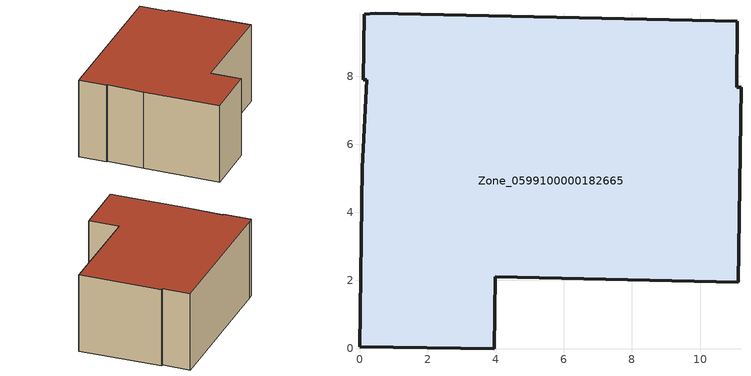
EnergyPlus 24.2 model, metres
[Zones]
Zone_0599100000182665
 floor ground (C_G): 0.11,7.89 0.14,9.81 0.47,9.84 11.1,9.61 11.07,7.67 11.2,7.67 11.12,1.94 3.98,2.11 3.95,0 0,0.05 0.07,5.31 0.21,7.89 z0
 wall outside (C_F): 0,0.05 3.95,0 3.98,2.11 11.12,1.94 11.2,7.67 11.07,7.67 11.1,9.61 0.47,9.84 0.14,9.81 0.11,7.89 0.21,7.89 0.07,5.31 0,0.05 z0:5.61
 roof outside (C_R): 0.11,7.89 0.21,7.89 0.07,5.31 0,0.05 3.95,0 3.98,2.11 11.12,1.94 11.2,7.67 11.07,7.67 11.1,9.61 0.47,9.84 0.14,9.81 z5.61
[BUILDING]
Pand.0599100000182665: North Axis=0; Terrain=City; Loads Convergence Tolerance Value=0.04; Temperature Convergence Tolerance Value=0.4; Solar Distribution=FullExterior; Maximum Number of Warmup Days=25; Minimum Number of Warmup Days=1
[Site:Location]
Rotterdam.The.Hague.AP_ZH_NLD Design_Conditions: Latitude=51.96; Longitude=4.45; Time Zone=1; Elevation=-4.5
[SITE:GROUNDTEMPERATURE:BUILDINGSURFACE]
18, 18, 18, 18, 18, 18, 18, 18, 18, 18, 18, 18
[MATERIAL] Thermal Absorptance=0.9; Solar Absorptance=0.7; Visible Absorptance=0.7
Name | Roughness | Thickness | Conductivity | Density | Specific Heat
G.D.1975-1991 | MediumSmooth | 0.15 | 0.288461 | 540 | 1210
F.D.1975-1991 | Rough | 0.3 | 0.230769 | 1920 | 840
R.D.1975-1991 | MediumRough | 0.2 | 0.153846 | 1500 | 1000
[CONSTRUCTION]
C_G: G.D.1975-1991
C_F: F.D.1975-1991
C_R: R.D.1975-1991
[ZONE]
Zone_0599100000182665: Type=1; Multiplier=1; Ceiling Height=Autocalculate; Volume=Autocalculate; Floor Area=autocalculate; Part of Total Floor Area=Yes
[ZONEINFILTRATION:DESIGNFLOWRATE]
Infil_Zone_0599100000182665: Zone or ZoneList or Space or SpaceList=Zone_0599100000182665; Schedule=AlwaysOn; Design Flow Rate Calculation Method=Flow/Area; Flow Rate per Floor Area=0.0042; Constant Term Coefficient=1; Temperature Term Coefficient=0; Velocity Term Coefficient=0; Velocity Squared Term Coefficient=0
[HVACTEMPLATE:ZONE:IDEALLOADSAIRSYSTEM]
Zone_0599100000182665: Maximum Heating Supply Air Temperature=50; Minimum Cooling Supply Air Temperature=13; Maximum Heating Supply Air Humidity Ratio=0.0156; Minimum Cooling Supply Air Humidity Ratio=0.0077; Heating Limit=NoLimit; Cooling Limit=NoLimit; Dehumidification Control Type=ConstantSensibleHeatRatio; Cooling Sensible Heat Ratio=0.7; Dehumidification Setpoint=60; Humidification Control Type=None; Humidification Setpoint=30; Outdoor Air Method=None; Outdoor Air Flow Rate per Person=0.00944; Outdoor Air Flow Rate per Zone Floor Area=0; Outdoor Air Flow Rate per Zone=0; Demand Controlled Ventilation Type=None; Outdoor Air Economizer Type=NoEconomizer; Heat Recovery Type=None; Sensible Heat Recovery Effectiveness=0.7; Latent Heat Recovery Effectiveness=0.65
[ZONECONTROL:THERMOSTAT]
ThermostatControl_Zone_0599100000182665: Zone or ZoneList=Zone_0599100000182665; Control Type Schedule=DualSetpointControlType; Control 1=Thermostat_Zone_0599100000182665; Temperature Difference Between Cutout And Setpoint=0
[THERMOSTATSETPOINT:DUALSETPOINT]
Thermostat_Zone_0599100000182665: Heating Setpoint Temperature Schedule=HeatingSetpoint_Zone_0599100000182665; Cooling Setpoint Temperature Schedule=CoolingSetpoint_Zone_0599100000182665
[SCHEDULE:COMPACT]
HeatingSetpoint_Zone_0599100000182665: Through: 12/31, For: AllDays, Until: 24:00, 21
CoolingSetpoint_Zone_0599100000182665: Through: 12/31, For: AllDays, Until: 24:00, 24
DualSetpointControlType: Through: 12/31, For: AllDays, Until: 24:00, 4
AlwaysOn: Through: 12/31, For: AllDays, Until: 24:00, 1
